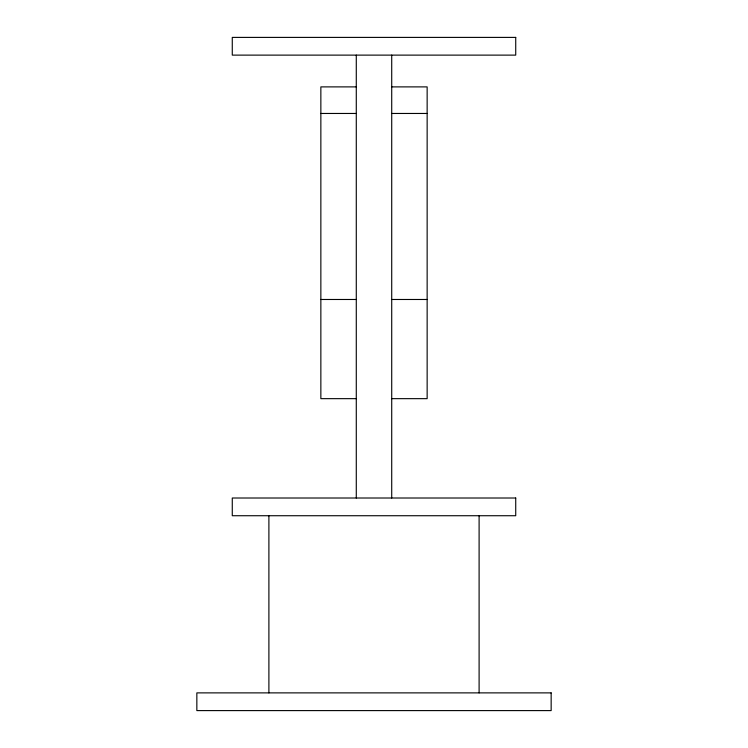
<?xml version="1.0" encoding="UTF-8"?>
<svg xmlns="http://www.w3.org/2000/svg" width="748" height="748" viewBox="0 0 748 748"><rect width="100%" height="100%" fill="white"/><g stroke="black" fill="none" stroke-linecap="round" stroke-linejoin="round"><path stroke-width="1.12" d="M356.282 86.89L320.855 86.89L320.855 398.656L356.282 398.656M391.718 86.89L427.145 86.89L427.145 398.656L391.718 398.656M320.855 113.462L356.282 113.462M391.718 113.462L427.145 113.462M320.855 299.481L356.282 299.481M391.718 299.481L427.145 299.481M479.103 515.727L479.103 692.882M391.718 55.118L391.718 498.009M356.282 55.118L356.282 498.009M268.897 515.727L268.897 692.882M515.727 37.4L232.273 37.4L232.273 55.118L515.727 55.118L515.727 37.4M515.727 498.009L232.273 498.009L232.273 515.727L515.727 515.727L515.727 498.009M551.154 692.882L196.846 692.882L196.846 710.6L551.154 710.6L551.154 692.882"/></g></svg>
